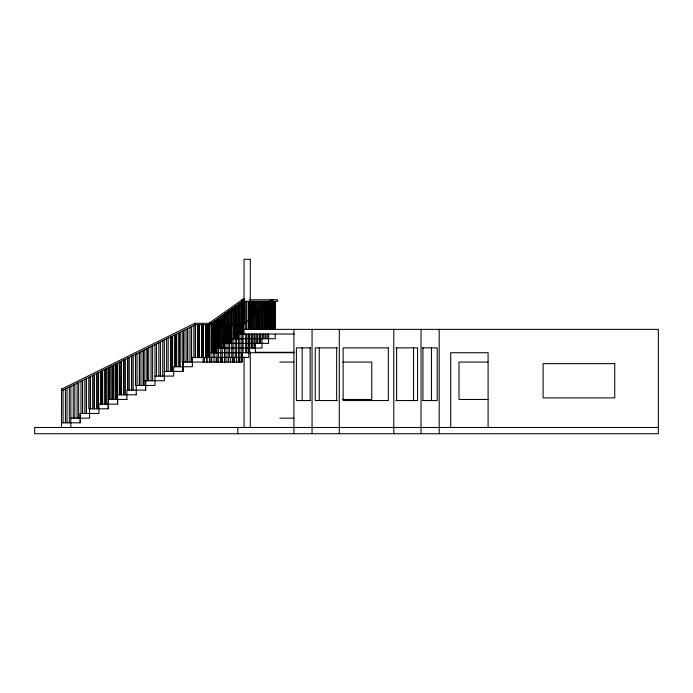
<?xml version="1.0" encoding="UTF-8"?>
<svg xmlns="http://www.w3.org/2000/svg" width="693" height="693" viewBox="0 0 693 693"><rect width="100%" height="100%" fill="white"/><g stroke="black" fill="none" stroke-linecap="round" stroke-linejoin="round"><path stroke-width="1.04" d="M244.057 323.917L244.057 301.334L210.975 324.696M245.712 329.366L245.712 301.334M246.812 301.334L246.812 329.366M248.466 329.366L248.466 301.334M249.567 334.043L249.567 352.728M249.567 329.366L249.567 301.334M253.976 329.366L253.976 301.334L253.976 313.418M255.076 315.393L255.076 301.334L255.076 312.56M264.986 329.366L264.986 301.334L264.986 305.015M267.741 338.712L267.741 334.043M270.495 303.465L270.495 329.366L270.495 301.334M274.35 301.334L274.35 329.366L274.35 301.334L241.727 301.334L241.727 299.774L244.057 299.774M63.106 422.817L63.063 390.107L195.443 324.696L243.052 324.696L273.241 301.334L273.241 329.366L273.241 301.334L271.595 302.607L271.595 329.366L271.595 301.334M249.48 316.19L271.041 299.774L271.041 301.334L250.008 317.559M240.757 324.696L242.437 323.397M249.567 319.594L253.976 316.199M257.831 313.227L259.477 311.954L259.477 329.366L259.477 301.334M260.577 311.105L262.231 309.832L262.231 329.366L262.231 301.334L262.231 307.094M263.331 308.983L264.986 307.701M267.741 305.578L266.086 306.852L266.086 329.366L266.086 301.334L266.086 303.205M270.495 303.456L268.841 304.729L268.841 329.366L268.841 301.334M208.879 323.302L244.075 298.414M210.533 323.302L210.533 323.874L244.612 299.774M214.328 325.875L214.276 321.578L215.384 320.798M217.03 319.638L218.13 318.858L217.082 319.638L217.022 362.075M219.828 317.689L219.828 348.059L219.785 317.689L220.885 316.909L222.037 316.909L222.037 325.381M223.64 314.96L222.54 315.739L222.54 343.381M229.149 311.07L228.049 311.85L228.049 343.381M236.304 306.003L238.557 305.223L238.583 357.406M240.159 303.283L239.059 304.062L239.059 325.476M241.814 302.113L242.914 301.334M214.328 321.578L215.428 320.798M223.683 314.96L222.583 315.739L222.583 325.312M229.192 311.07L228.092 311.85L228.144 362.075M242.957 301.334L241.857 302.113L241.9 362.075M214.605 323.718L213.227 324.696L213.227 357.406M215.973 322.747L217.628 321.578M218.728 320.798L220.383 319.638L218.919 319.638M221.483 318.858L223.137 317.689L221.665 317.689M224.237 316.909L225.892 315.739L224.419 315.739M226.992 314.96L228.647 313.79L227.174 313.79M229.747 313.011L231.393 311.85L229.929 311.85M232.501 311.07L234.147 309.901L232.683 309.901M235.248 309.121L236.902 307.952L235.438 307.952M238.002 307.172L239.657 306.003L238.184 306.003M240.757 305.223L242.411 304.062L240.939 304.062M212.699 323.302L194.759 323.302L62.742 388.548L61.547 388.548L61.547 427.486M210.533 323.874L211.668 323.458L211.668 324.696M273.241 299.774L270.513 299.965L271.041 301.334M249.463 299.774L277.65 299.774L277.65 301.334L274.896 301.334M241.311 302.113L242.914 302.113L242.914 334.043M239.657 303.283L241.311 303.283L241.259 334.043M238.557 304.062L240.159 304.062L240.159 334.043M235.802 306.003L237.404 306.003L237.456 338.712M233.047 307.952L234.65 307.952L234.65 338.712M231.393 309.121L233.047 309.121L233.108 362.075M230.293 309.901L231.904 309.901L231.904 324.844M228.647 311.07L230.293 311.07L230.293 343.381M227.538 311.85L229.149 311.85L229.149 343.381M225.892 313.011L227.538 313.011L227.495 343.381M224.792 313.79L226.394 313.79L226.394 343.381M223.137 314.96L224.792 314.96L224.74 343.381M222.037 315.739L223.64 315.739L223.64 343.381M219.283 317.689L220.885 317.689L220.885 348.059M217.628 318.858L219.283 318.858L219.283 348.059L219.239 318.858M216.528 319.638L218.13 319.638L218.13 348.059M214.873 320.798L216.528 320.798L216.528 352.728M213.773 321.578L215.384 321.578L215.384 352.728M212.127 322.747L213.773 322.747L213.773 324.887M244.057 329.366L658.35 329.366L658.35 433.723L34.65 433.723L34.65 427.486L658.35 427.486M235.802 334.043L294.326 334.043M230.293 338.712L275.208 338.712L275.208 334.043M222.037 343.381L268.607 343.381L268.607 334.043M310.646 347.877L296.387 347.877L296.387 400.554L310.646 400.554M337.439 347.877L315.237 347.877L315.237 400.554L337.439 400.554M395.79 347.877L417.567 347.877L417.567 400.554L395.79 400.554M422.254 347.877L437.222 347.877L437.222 400.554L422.254 400.554M217.628 348.059L261.997 348.059L261.997 338.712M255.665 352.278L294.326 352.278M211.018 352.728L294.326 352.728M129.227 357.406L129.296 390.107M191.511 357.406L248.778 357.406L248.778 348.059M119.776 362.075L119.906 394.785M279.885 362.075L293.901 362.075M342.862 362.075L371.777 362.075L371.777 399.454L342.862 399.454M487.907 362.075L458.991 362.075L458.991 399.454L487.907 399.454M164.25 371.422L183.03 371.422L183.03 362.075L182.987 371.422M154.955 376.091L173.692 376.091L173.692 366.744L192.377 366.744L192.333 357.406M144.828 380.76L164.345 380.76L164.345 340.072M61.504 390.107L63.106 390.107M145.608 390.107L145.608 380.76L145.651 390.107L126.914 390.107L126.914 399.454M136.304 394.785L117.576 394.785L117.619 363.167L117.576 404.123L98.882 404.123L98.926 413.47L80.197 413.47L80.197 422.817L61.504 422.817M108.229 399.454L126.966 399.454M108.229 408.801L108.229 367.784L108.273 408.801L88.756 408.801L88.808 377.408M70.851 418.148L89.588 418.148L89.588 408.801M279.885 418.148L293.901 418.148M194.759 323.302L195.443 324.696L195.443 357.805M488.089 427.486L488.089 352.728L450.71 352.728L450.71 427.486M439.197 329.366L439.197 433.723M431.436 347.877L431.436 400.554M422.938 347.877L422.938 400.554M421.032 329.366L421.032 433.723M413.574 347.877L413.574 400.554M396.639 347.877L396.639 400.554M393.789 329.366L393.789 433.723M339.301 329.366L339.301 433.723M336.668 347.877L336.668 400.554M319.23 347.877L319.23 400.554M312.058 329.366L312.058 433.723M310.152 347.877L310.152 400.554M302.165 347.877L302.165 400.554M293.901 329.366L293.901 433.723M275.45 301.334L275.45 329.366M272.695 301.334L272.695 329.366M272.141 299.774L272.141 301.334M269.941 303.491L269.941 329.366M267.741 301.334L267.741 329.366M267.186 301.334L267.186 303.491M267.186 305.648L267.186 329.366M266.086 334.043L266.086 338.712M264.986 334.043L264.986 338.712M264.431 301.334L264.431 305.648M264.431 307.805L264.431 329.366M263.331 301.334L263.331 329.366M263.331 334.043L263.331 338.712M262.231 334.043L262.231 338.712M261.685 301.334L261.685 307.805M261.685 309.962L261.685 329.366M260.577 301.334L260.577 329.366M260.577 334.043L260.577 343.381M259.477 334.043L259.477 343.381M258.931 301.334L258.931 309.962M258.931 312.119L258.931 329.366M257.831 301.334L257.831 329.366M257.831 334.043L257.831 343.381M256.722 301.334L256.722 329.366L256.722 314.12L255.076 315.35L255.076 329.366M256.722 334.043L256.722 343.381M256.176 301.334L256.176 311.036M256.176 314.276L256.176 329.366M255.388 343.381L255.388 352.728M255.076 334.043L255.076 348.059M253.976 334.043L253.976 348.059M253.421 301.334L253.421 313.193M253.421 316.432L253.421 329.366M252.321 314.674L252.321 301.334L252.321 329.366M252.321 334.043L252.321 348.059M251.221 314.518L251.221 301.334L251.221 329.366L251.221 318.321M251.221 334.043L251.221 348.059M250.667 301.334L250.667 315.35M250.667 317.507L250.667 329.366M250.294 329.366L250.294 259.277L244.057 259.277L244.014 334.043M250.294 352.009L250.294 427.486M248.466 334.043L248.466 352.728M246.812 334.043L246.812 352.728M245.712 334.043L245.712 352.728M244.057 356.999L244.057 427.486M243.052 324.696L243.052 352.728M242.169 352.728L242.169 362.075L182.164 362.075L182.207 331.237M241.987 324.211L241.987 333.844M241.173 324.696L241.173 334.191M239.908 324.696L239.908 362.075M239.483 357.406L239.483 362.075M238.453 357.406L238.453 362.075M237.838 334.191L237.838 339.466M237.829 427.486L237.829 433.723M236.582 324.696L236.582 357.406M236.469 334.191L236.469 339.466M236.53 357.406L236.53 362.075M236.348 306.003L236.304 334.043M235.759 325.441L235.802 307.172L234.65 307.172L233.55 307.952L233.602 338.712M235.239 324.696L235.239 357.406M234.615 357.406L234.615 362.075M232.64 357.406L232.64 362.075M231.739 324.696L231.739 357.406M230.899 343.685L230.847 309.901L231.947 309.121L230.804 309.901L230.804 338.712M230.665 357.406L230.665 362.075M229.582 324.696L229.582 357.406M228.647 357.406L228.647 362.075M227.884 324.696L227.884 343.685M227.295 324.696L227.295 343.685M225.961 324.696L225.961 362.075M224.489 324.696L224.489 362.075M224.237 343.381L224.237 348.059M223.622 343.685L223.622 347.903M222.366 357.406L222.366 362.075M222.28 324.696L222.28 357.406M221.985 316.909L221.985 325.381M221.448 357.406L221.448 362.075M220.781 324.696L220.781 362.075M220.4 357.406L220.4 362.075M218.546 324.696L218.546 357.406M218.304 357.406L218.304 362.075M216.485 320.798L216.407 353.179M216.181 357.406L216.181 362.075M216.051 324.696L216.051 353.179M214.761 324.696L214.761 357.406M214.05 357.406L214.05 362.075M213.73 322.747L213.73 352.728M212.63 352.728L212.63 323.527L211.53 323.527L212.63 322.747L211.573 323.527L211.53 352.728M211.746 357.406L211.746 362.075M211.018 324.696L210.923 362.075M209.468 357.805L209.468 324.696L209.381 362.075M208.541 324.696L208.541 357.406M208.394 324.696L208.394 357.406M207.129 324.696L207.129 357.805M207.068 324.696L207.068 362.075M206.531 357.406L206.531 362.075M205.57 357.805L205.57 324.696L205.526 357.406M204.357 357.406L204.357 362.075M203.231 324.696L203.231 357.805M203.188 324.696L203.188 362.075M201.68 324.696L201.68 357.805M201.628 324.696L201.628 357.406M199.341 357.805L199.341 324.696L199.298 357.406M197.782 324.696L197.782 357.805M197.739 324.696L197.739 357.406M195.4 324.696L195.4 357.406M193.893 325.467L193.893 357.77M189.995 327.391L189.951 362.075M186.053 329.314L186.053 362.075M178.318 333.16L178.266 366.744M174.419 335.091L174.376 366.744M170.53 337.015L170.478 371.422M168.191 338.167L168.148 371.422M166.632 338.938L166.589 371.422M162.786 340.843L162.742 376.091M160.404 341.995L160.447 376.091M158.844 342.766L158.844 376.091M156.514 343.919L156.514 376.091M154.955 344.69L154.998 385.438L135.482 385.438L135.482 354.314M152.616 345.842L152.616 380.76M151.057 346.613L151.057 380.76M148.726 347.765L148.726 380.76M147.211 348.536L147.211 380.76M147.167 348.536L147.167 380.76M144.828 349.696L144.828 385.438M143.321 350.459L143.321 385.438M143.269 350.459L143.269 385.438M140.939 351.62L140.982 385.438M139.423 352.39L139.423 385.438M139.38 352.39L139.38 385.438M137.041 353.543L137.084 385.438M136.261 385.438L136.261 394.785M135.533 354.314L135.533 385.438M133.195 355.466L133.151 390.107M131.635 356.237L131.635 390.107M131.592 356.237L131.592 390.107M127.746 358.16L127.746 390.107M127.694 358.16L127.694 390.107M125.364 359.312L125.364 394.785M123.848 360.083L123.848 394.785M123.804 360.083L123.804 394.785M119.958 362.075L119.958 394.785M117.619 399.454L117.619 404.123M116.06 363.938L116.06 399.454M116.017 363.938L116.017 399.454M112.171 365.861L112.171 399.454M112.119 365.861L112.119 399.454M104.383 369.707L104.331 404.123M100.442 371.63L100.442 404.123M96.596 373.562L96.596 408.801M92.654 375.485L92.697 408.801M90.367 376.637L90.367 408.801M90.315 376.637L90.315 408.801M86.469 378.56L86.469 413.47M86.426 378.56L86.426 413.47M84.867 379.331L84.867 413.47M82.58 380.483L82.58 413.47M82.528 380.483L82.528 413.47M81.02 381.254L80.968 413.47M80.241 413.47L80.241 422.817M78.638 382.415L78.638 418.148M77.122 383.177L77.079 418.148M74.792 384.338L74.792 418.148M73.233 385.109L73.233 418.148M70.851 386.261L70.894 427.486M69.291 387.032L69.335 422.817M67.004 388.184L67.004 422.817M65.402 388.955L65.445 422.817M226.394 313.011L225.294 313.79L225.294 325.415L225.338 313.79L226.438 313.011M388.314 347.877L343.13 347.877L343.13 400.554L388.314 400.554L388.314 347.877M614.743 363.634L543.095 363.634L543.095 397.895L614.743 397.895L614.743 363.634M191.554 362.075L191.554 326.62L191.511 362.075M187.656 362.075L187.656 328.543L187.612 362.075M183.766 362.075L183.766 330.466L183.723 362.075M179.868 366.744L179.868 332.397L179.825 366.744M175.979 366.744L175.979 334.321L175.935 366.744M172.081 371.422L172.081 336.244L172.037 371.422M121.509 394.785L121.509 361.244L121.466 394.785M113.721 399.454L113.721 365.09L113.678 399.454M109.832 399.454L109.832 367.013L109.789 399.454M105.934 404.123L105.934 368.936L105.89 404.123M102.044 404.123L102.044 370.859L102.001 404.123M98.155 408.801L98.155 372.791L98.103 408.801M94.257 408.801L94.257 374.714L94.213 408.801"/></g></svg>
